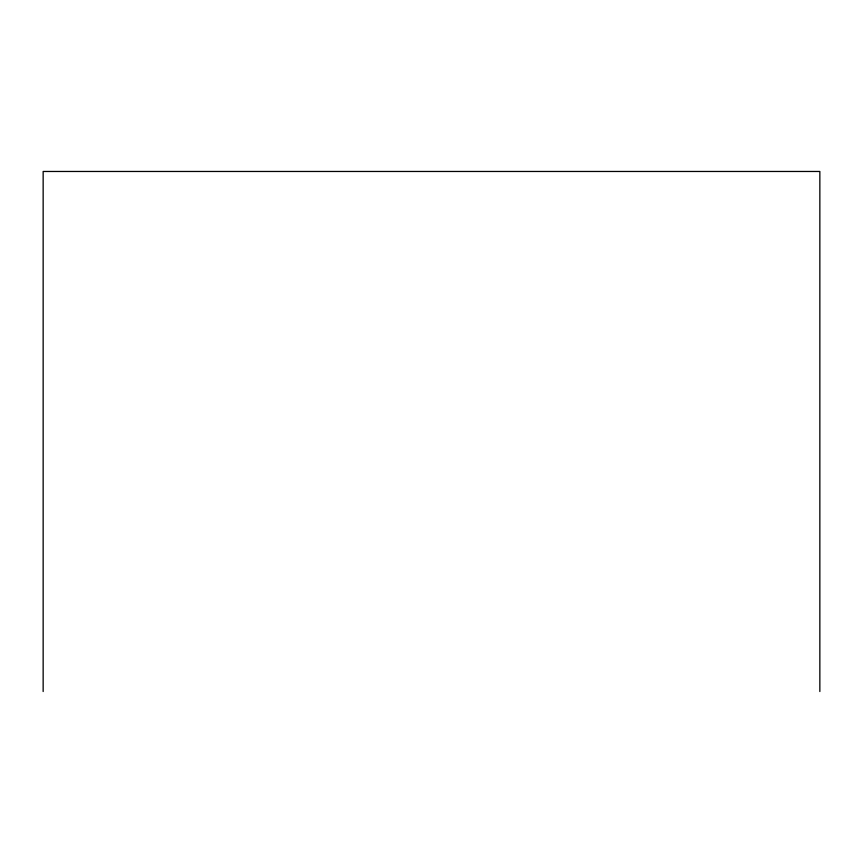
<?xml version="1.0" encoding="UTF-8"?>
<svg xmlns="http://www.w3.org/2000/svg" width="863" height="863" viewBox="0 0 863 863"><rect width="100%" height="100%" fill="white"/><g stroke="black" fill="none" stroke-linecap="round" stroke-linejoin="round"><path stroke-width="1.29" d="M819.85 691.533L819.85 171.467L43.15 171.467L43.15 691.533"/></g></svg>
